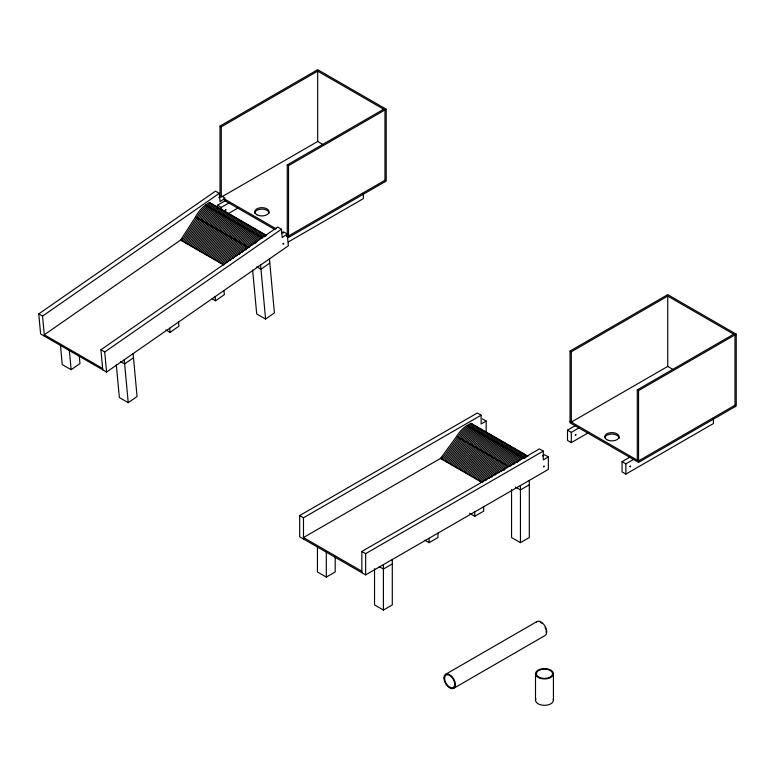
<?xml version="1.0" encoding="UTF-8"?>
<svg xmlns="http://www.w3.org/2000/svg" width="775" height="775" viewBox="0 0 775 775"><rect width="100%" height="100%" fill="white"/><g stroke="black" fill="none" stroke-linecap="round" stroke-linejoin="round"><path stroke-width="1.16" d="M264.566 236.714L266.464 235.397L209.366 202.44L205.578 205.065A21.535 12.429 -60 0 0 195.542 216.932L180.614 240.085L223.752 264.982L238.681 241.839A21.535 12.429 -60 0 1 248.717 229.972L252.505 227.337M181.883 240.812L196.811 217.668A21.535 12.429 -60 0 1 206.847 205.801L210.635 203.166M183.152 241.548L198.08 218.395A21.535 12.429 -60 0 1 208.117 206.528L211.904 203.903M184.421 242.275L199.349 219.131A21.535 12.429 -60 0 1 209.386 207.264L213.173 204.629M185.69 243.011L200.618 219.868A21.535 12.429 -60 0 1 210.655 207.991L214.443 205.365M186.959 243.747L201.888 220.594A21.535 12.429 -60 0 1 211.924 208.727L215.712 206.102M188.228 244.474L203.157 221.33A21.535 12.429 -60 0 1 213.193 209.463L216.981 206.828M189.497 245.21L204.426 222.057A21.535 12.429 -60 0 1 214.462 210.19L218.25 207.564M190.757 245.937L205.695 222.793A21.535 12.429 -60 0 1 215.731 210.926L219.519 208.291M192.026 246.673L206.964 223.529A21.535 12.429 -60 0 1 217 211.662L220.788 209.027M193.295 247.409L208.233 224.256A21.535 12.429 -60 0 1 218.269 212.389L222.057 209.763M194.564 248.136L209.502 224.992A21.535 12.429 -60 0 1 219.538 213.125L223.326 210.49M195.833 248.872L210.771 225.728A21.535 12.429 -60 0 1 220.807 213.852L224.595 211.226M197.102 249.598L212.04 226.455A21.535 12.429 -60 0 1 222.076 214.588L225.864 211.953M198.371 250.335L213.299 227.191A21.535 12.429 -60 0 1 223.345 215.324L227.133 212.689M199.64 251.071L214.568 227.918A21.535 12.429 -60 0 1 224.614 216.051L228.402 213.425M200.909 251.798L215.838 228.654A21.535 12.429 -60 0 1 225.883 216.787L229.671 214.152M202.178 252.534L217.107 229.39A21.535 12.429 -60 0 1 227.153 217.513L230.94 214.888M203.447 253.27L218.376 230.117A21.535 12.429 -60 0 1 228.422 218.25L232.209 215.624M204.716 253.997L219.645 230.853A21.535 12.429 -60 0 1 229.691 218.986L233.469 216.351M205.985 254.733L220.914 231.58A21.535 12.429 -60 0 1 230.96 219.713L234.738 217.087M207.254 255.459L222.183 232.316A21.535 12.429 -60 0 1 232.229 220.449L236.007 217.814M208.523 256.196L223.452 233.052A21.535 12.429 -60 0 1 233.488 221.185L237.276 218.55M209.792 256.932L224.721 233.779A21.535 12.429 -60 0 1 234.757 221.912L238.545 219.286M211.062 257.658L225.99 234.515A21.535 12.429 -60 0 1 236.026 222.648L239.814 220.013M212.331 258.395L227.259 235.251A21.535 12.429 -60 0 1 237.295 223.374L241.083 220.749M213.6 259.121L228.528 235.978A21.535 12.429 -60 0 1 238.564 224.111L242.352 221.476M214.869 259.858L229.797 236.714A21.535 12.429 -60 0 1 239.833 224.847L243.621 222.212M216.138 260.594L231.066 237.441A21.535 12.429 -60 0 1 241.102 225.573L244.89 222.948M217.407 261.32L232.335 238.177A21.535 12.429 -60 0 1 242.372 226.31L246.159 223.675M218.676 262.057L233.604 238.913A21.535 12.429 -60 0 1 243.641 227.036L247.428 224.411M219.945 262.793L234.873 239.64A21.535 12.429 -60 0 1 244.91 227.773L248.698 225.147M221.214 263.519L236.142 240.376A21.535 12.429 -60 0 1 246.179 228.509L249.967 225.874M222.483 264.256L237.412 241.102A21.535 12.429 -60 0 1 247.448 229.235L251.236 226.61M226.968 262.696L239.95 242.575A21.535 12.429 -60 0 1 249.986 230.708L253.774 228.073M230.185 260.41L241.219 243.302A21.535 12.429 -60 0 1 251.255 231.434L255.043 228.809M233.401 258.123L242.488 244.038A21.535 12.429 -60 0 1 252.524 232.171L256.312 229.536M236.617 255.837L243.757 244.774A21.535 12.429 -60 0 1 253.793 232.897L257.581 230.272M239.184 254.558L245.026 245.501A21.535 12.429 -60 0 1 255.062 233.633L258.85 230.998M242.401 252.272L246.295 246.237A21.535 12.429 -60 0 1 256.331 234.37L260.119 231.735M245.617 249.986L247.564 246.963A21.535 12.429 -60 0 1 257.6 235.096L261.388 232.471M528.046 456.223L470.958 423.266L467.151 425.465A21.535 12.429 -60 0 0 456.63 436.403L440.51 458.422L482.379 482.602L498.499 460.582A21.535 12.429 -60 0 1 509.02 449.636L512.827 447.437M441.779 459.158L457.899 437.139A21.535 12.429 -60 0 1 468.42 426.192L472.227 423.993M443.048 459.895L459.168 437.865A21.535 12.429 -60 0 1 469.689 426.928L473.496 424.729M444.308 460.621L460.437 438.602A21.535 12.429 -60 0 1 470.958 427.655L474.765 425.465M445.577 461.358L461.706 439.338A21.535 12.429 -60 0 1 472.227 428.391L476.034 426.192M446.846 462.084L462.975 440.064A21.535 12.429 -60 0 1 473.496 429.127L477.303 426.928M448.115 462.82L464.244 440.801A21.535 12.429 -60 0 1 474.765 429.854L478.572 427.655M449.384 463.557L465.513 441.537A21.535 12.429 -60 0 1 476.034 430.59L479.841 428.391M450.653 464.283L466.782 442.263A21.535 12.429 -60 0 1 477.303 431.326L481.11 429.127M451.922 465.019L468.052 443A21.535 12.429 -60 0 1 478.572 432.053L482.379 429.854M453.191 465.746L469.321 443.726A21.535 12.429 -60 0 1 479.841 432.789L483.639 430.59M454.46 466.482L470.59 444.463A21.535 12.429 -60 0 1 481.11 433.516L484.908 431.326M455.729 467.218L471.859 445.199A21.535 12.429 -60 0 1 482.379 434.252L486.177 432.053M456.998 467.945L473.128 445.925A21.535 12.429 -60 0 1 483.639 434.988L487.446 432.789M458.267 468.681L474.397 446.662A21.535 12.429 -60 0 1 484.908 435.715L488.715 433.516M459.536 469.408L475.666 447.388A21.535 12.429 -60 0 1 486.177 436.451L489.984 434.252M460.805 470.144L476.935 448.124A21.535 12.429 -60 0 1 487.446 437.177L491.253 434.988M462.074 470.88L478.204 448.861A21.535 12.429 -60 0 1 488.715 437.914L492.522 435.715M463.343 471.607L479.473 449.587A21.535 12.429 -60 0 1 489.984 438.65L493.791 436.451M464.613 472.343L480.733 450.323A21.535 12.429 -60 0 1 491.253 439.377L495.06 437.177M465.882 473.079L482.002 451.06A21.535 12.429 -60 0 1 492.522 440.113L496.329 437.914M467.151 473.806L483.271 451.786A21.535 12.429 -60 0 1 493.791 440.849L497.598 438.65M468.42 474.542L484.54 452.522A21.535 12.429 -60 0 1 495.06 441.576L498.868 439.377M469.689 475.269L485.809 453.249A21.535 12.429 -60 0 1 496.329 442.312L500.137 440.113M470.958 476.005L487.078 453.985A21.535 12.429 -60 0 1 497.598 443.038L501.406 440.849M472.227 476.741L488.347 454.722A21.535 12.429 -60 0 1 498.868 443.775L502.675 441.576M473.496 477.468L489.616 455.448A21.535 12.429 -60 0 1 500.137 444.511L503.944 442.312M474.765 478.204L490.885 456.184A21.535 12.429 -60 0 1 501.406 445.238L505.213 443.038M476.034 478.931L492.154 456.911A21.535 12.429 -60 0 1 502.675 445.974L506.482 443.775M477.303 479.667L493.423 457.647A21.535 12.429 -60 0 1 503.944 446.7L507.751 444.511M478.572 480.403L494.692 458.383A21.535 12.429 -60 0 1 505.213 447.437L509.02 445.238M479.841 481.13L495.961 459.11A21.535 12.429 -60 0 1 506.482 448.173L510.289 445.974M481.11 481.866L497.23 459.846A21.535 12.429 -60 0 1 507.751 448.899L511.558 446.7M485.751 480.461L499.768 461.309A21.535 12.429 -60 0 1 510.289 450.372L514.096 448.173M489.122 478.32L501.038 462.045A21.535 12.429 -60 0 1 511.558 451.098L515.365 448.899M491.786 477.138L502.307 462.772A21.535 12.429 -60 0 1 512.827 451.835L516.634 449.636M495.157 474.998L503.576 463.508A21.535 12.429 -60 0 1 514.096 452.561L517.903 450.372M498.538 472.857L504.845 464.244A21.535 12.429 -60 0 1 515.365 453.298L519.173 451.098M501.202 471.675L506.114 464.971A21.535 12.429 -60 0 1 516.634 454.034L520.442 451.835M503.876 470.493L507.383 465.707A21.535 12.429 -60 0 1 517.903 454.76L521.711 452.561M281.771 233.004L283.456 231.832L287.263 234.031L288.348 245.791L106.582 372.048L40.61 333.967L38.75 313.904L215.469 191.144L219.277 193.343L220.042 201.645L225.089 198.138L221.282 195.939L221.282 126.819L317.702 71.145L317.702 141.467L222.328 196.53M44.417 336.156L42.557 316.103L219.277 193.343M218.763 197.693L221.282 195.939M182.571 238.719L44.291 334.781L102.649 368.474M262.657 233.197L258.869 235.833A21.535 12.429 -60 0 0 248.833 247.7L195.542 216.932M263.926 233.934L260.138 236.559A21.535 12.429 -60 0 0 252.185 244.9M265.195 234.67L261.407 237.295A21.535 12.429 -60 0 0 255.033 243.437M60.402 344.623L62.252 364.579L71.135 369.704L79.97 363.562L79.215 355.347M102.775 369.859L100.915 349.796L277.634 227.036L281.441 229.235L282.207 237.537L287.263 234.031M106.582 372.048L104.722 351.995L281.441 229.235M133.474 357.788L124.639 363.93L120.454 361.508M165.889 329.947L170.083 332.359L178.918 326.227L178.531 322.071M212.379 298.985L215.528 300.797L224.362 294.655L223.975 290.509M269.797 263.093L260.962 269.235L256.777 266.813M116.308 364.667L119.35 397.536L128.233 402.671L137.068 396.529L133.097 353.642M252.631 270.029L256.699 313.914L265.583 319.038L274.418 312.897L269.419 258.947M221.282 197.141L220.013 196.404L220.013 126.083L317.702 69.682L386.221 109.236L386.221 181.021L288.523 237.431L286.45 236.23M217.475 208.611L217.475 205.201L225.806 200.386M287.254 235.232L287.254 164.91L383.683 109.236M287.254 164.91L288.523 165.637L386.221 109.236M217.475 205.201L221.282 207.39L229.613 202.575M228.577 213.435L237.954 208.02M384.952 180.294L288.523 235.958L286.45 234.767M288.339 241.926L363.378 198.603L363.378 192.907M570.042 351.036L667.74 294.636L736.25 334.19L736.25 405.984L638.552 462.384L570.042 422.83L570.042 351.036L571.311 351.772L667.74 296.098L667.74 366.42L571.311 422.094L571.311 351.772M542.51 455.933L544.544 454.76L548.351 456.959L548.351 469.408L365.645 574.895L299.673 536.804L299.673 515.559L477.303 413.007L481.11 415.206L481.11 423.993L486.177 421.067L486.177 432.392M299.673 515.559L303.48 517.758L481.11 415.206M442.535 457.25L303.48 537.54L361.847 571.233M522.98 453.298L519.173 455.497A21.535 12.429 -60 0 0 508.652 466.434L456.63 436.403M524.239 454.034L520.442 456.223A21.535 12.429 -60 0 0 510.638 466.007M587.983 432.973L571.311 442.603L567.503 440.403L567.503 430.154L575.844 425.339M637.283 460.185L637.283 389.864L733.712 334.19M525.508 454.76L521.711 456.959A21.535 12.429 -60 0 0 513.467 464.516M637.283 389.864L638.552 390.6L736.25 334.19M526.777 455.497L522.98 457.696A21.535 12.429 -60 0 0 517.312 462.229M361.847 572.696L361.847 551.451L539.468 448.899L543.275 451.098L543.275 459.885L548.351 456.959M526.148 457.327L524.239 458.422L467.151 425.465M567.503 430.154L571.311 432.353L579.652 427.538M361.847 551.451L365.645 553.65L543.275 451.098M317.44 546.627L317.44 571.969L326.314 577.094L335.197 571.969L335.197 556.276M392.295 563.909L383.412 569.034L379.227 566.612M424.894 540.243L429.088 542.665L437.972 537.54L437.972 533.142M469.524 513.273L474.765 516.295L483.639 511.161L483.639 506.772M529.315 484.792L520.442 489.926L515.501 487.078M713.417 417.861L713.417 423.557L625.871 474.106L622.063 471.907L622.063 461.648L630.395 456.833M622.063 461.648L625.871 463.847L634.202 459.032M734.981 405.248L638.552 460.922L570.042 421.358M374.528 568.734L374.528 604.926L383.412 610.051L392.295 604.926L392.295 559.511M511.558 489.587L511.558 537.54L520.442 542.665L529.315 537.54L529.315 480.403M445.635 674.289L536.988 621.55M453.714 688.278L545.058 635.529A8.07 4.66 60 0 0 544.496 625.318A8.07 4.66 60 0 0 536.077 622.393M316.433 70.409L384.952 109.972L384.952 181.757M666.471 295.372L734.981 334.926L734.981 406.71M317.469 141.331L322.662 144.334M667.507 366.294L672.7 369.287M220.013 126.083L221.282 126.819M224.159 198.807L276.065 228.77M281.257 231.764L283.33 232.965M224.159 200.27L275.028 229.632M205.578 205.065L262.677 238.032M482.379 418.868L486.177 421.067M38.75 313.904L42.557 316.103M100.915 349.796L104.722 351.995M260.584 265.079L265.583 319.038M215.14 296.651L215.528 300.797M169.696 328.213L170.083 332.359M124.252 359.774L128.233 402.671M69.285 349.748L71.135 369.704M638.552 390.6L638.552 462.384M625.871 463.847L625.871 474.106M571.311 432.353L571.311 442.603M553.437 673.95A8.971 5.183 0 0 1 539.72 678.164A8.971 5.183 0 0 1 540.262 669.203A8.971 5.183 0 0 1 553.437 673.95L553.437 700.319M535.506 673.591L535.506 699.961M520.442 485.528L520.442 542.665M474.765 511.897L474.765 516.295M429.088 538.267L429.088 542.665M383.412 564.636L383.412 610.051M365.645 553.65L365.645 574.895M326.314 551.752L326.314 577.094M303.48 517.758L303.48 539.003M288.523 165.637L288.523 237.431M221.282 207.39L221.282 210.81M254.704 213.251A7.178 4.146 0 0 1 261.882 209.114A7.178 4.146 0 0 1 269.061 213.251M553.214 698.972A8.971 5.183 0 0 1 544.166 705.318A8.971 5.183 0 0 1 535.893 698.633M540.427 622.373A7.178 4.146 60 0 1 541.754 623.158M545.087 627.382A7.178 4.146 60 0 1 545.736 629.087M546.065 630.763A7.178 4.146 60 0 1 546.046 632.284M604.975 437.139A7.178 4.146 0 0 1 612.851 434.097A7.178 4.146 0 0 1 619.089 438.214M225.331 210.102C226.077 211.343 226.29 208.194 225.331 210.102M575.36 435.056C576.125 436.306 576.29 433.147 575.36 435.056M629.92 466.55C630.685 467.8 630.811 464.661 629.92 466.55M283.059 243.796C283.786 245.094 284.008 241.936 283.059 243.796M543.537 466.56C544.06 468.003 544.651 464.758 543.537 466.56M256.806 214.714A7.178 4.146 0 0 0 268.809 212.863A7.178 4.146 0 0 0 260.022 207.787A7.178 4.146 0 0 0 256.806 214.714M539.623 677.495A8.07 4.66 0 0 0 552.488 674.337A8.07 4.66 0 0 0 541.308 669.484A8.07 4.66 0 0 0 539.623 677.495M443.968 677.989A8.07 4.66 60 0 0 452.532 688.636A8.07 4.66 60 0 0 452.532 677.224A8.07 4.66 60 0 0 443.968 677.989M444.637 679.065A7.178 4.146 60 0 0 452.707 687.735A7.178 4.146 60 0 0 451.68 677.05A7.178 4.146 60 0 0 444.637 679.065M608.327 440.336A7.178 4.146 0 0 0 619.089 436.742A7.178 4.146 0 0 0 608.327 433.157A7.178 4.146 0 0 0 608.327 440.336"/></g></svg>
